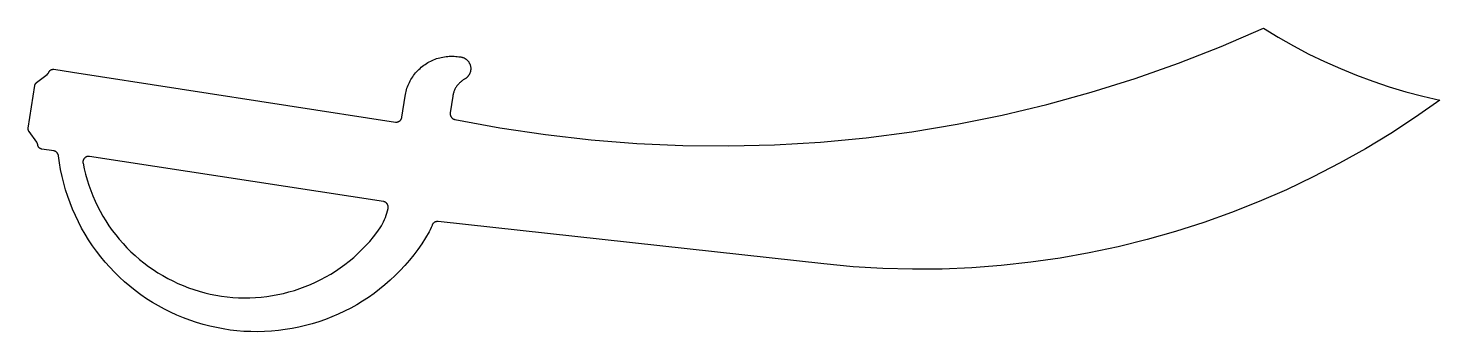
# Model space of a CAD drawing. Header units: inches. Extents: x 0.5 to 31.2, y 0.4 to 7.
import ezdxf

# ---------------------------------------------------------------- set-up
doc = ezdxf.new("R2010")
doc.units = ezdxf.units.IN
doc.header["$MEASUREMENT"] = 0
doc.layers.add('Default', color=18, linetype='Continuous', true_color=0x000000)

msp = doc.modelspace()

# ---------------------------------------------------------------- linework, layer by layer
at = {"layer": 'Default'}
for points in [[(9.788, 5.018), (10.772, 4.835), (11.762, 4.687), (12.757, 4.573), (13.755, 4.494), (14.755, 4.45), (15.756, 4.44), (16.757, 4.466), (17.756, 4.526), (18.753, 4.62), (19.746, 4.75), (20.733, 4.913), (21.715, 5.112), (22.689, 5.344), (23.654, 5.609), (24.609, 5.908), (25.554, 6.241), (26.486, 6.605), (27.405, 7.003)], [(27.405, 7.003), (27.729, 6.805), (28.059, 6.618), (28.395, 6.442), (28.736, 6.277), (29.082, 6.123), (29.433, 5.98), (29.789, 5.848), (30.149, 5.728), (30.512, 5.619), (30.879, 5.523), (31.248, 5.437)], [(8.705, 5.525), (8.711, 5.56), (8.718, 5.594), (8.726, 5.628), (8.736, 5.662), (8.746, 5.695), (8.758, 5.728), (8.771, 5.761), (8.785, 5.793), (8.8, 5.825), (8.816, 5.856), (8.833, 5.886), (8.852, 5.916), (8.871, 5.946), (8.891, 5.974), (8.912, 6.002), (8.934, 6.029), (8.957, 6.056), (8.981, 6.081), (9.006, 6.106), (9.032, 6.13), (9.058, 6.153), (9.086, 6.175), (9.114, 6.196), (9.142, 6.217), (9.172, 6.236), (9.201, 6.254), (9.232, 6.271), (9.263, 6.287), (9.295, 6.302), (9.327, 6.316), (9.36, 6.329), (9.393, 6.341), (9.426, 6.351), (9.46, 6.361), (9.494, 6.369), (9.528, 6.376), (9.563, 6.382), (9.598, 6.387), (9.633, 6.391), (9.668, 6.393), (9.703, 6.394), (9.738, 6.394), (9.773, 6.393), (9.808, 6.39), (9.843, 6.387), (9.877, 6.382)], [(9.877, 6.382), (9.886, 6.382), (9.895, 6.381), (9.904, 6.38), (9.913, 6.379), (9.922, 6.378), (9.931, 6.376), (9.94, 6.374), (9.948, 6.372), (9.957, 6.369), (9.965, 6.366), (9.974, 6.363), (9.982, 6.36), (9.99, 6.356), (9.998, 6.352), (10.006, 6.347), (10.014, 6.343), (10.021, 6.338), (10.029, 6.333), (10.036, 6.327), (10.043, 6.322), (10.05, 6.316), (10.056, 6.31), (10.063, 6.303), (10.069, 6.297), (10.075, 6.29), (10.081, 6.283), (10.086, 6.276), (10.091, 6.268), (10.096, 6.261), (10.101, 6.253), (10.105, 6.245), (10.109, 6.237), (10.113, 6.229), (10.117, 6.221), (10.12, 6.213), (10.123, 6.204), (10.126, 6.196), (10.128, 6.187), (10.13, 6.178), (10.132, 6.169), (10.134, 6.16), (10.135, 6.151), (10.136, 6.143), (10.136, 6.134), (10.136, 6.125), (10.136, 6.116), (10.136, 6.107), (10.135, 6.098), (10.134, 6.089), (10.133, 6.08), (10.131, 6.071), (10.129, 6.062), (10.127, 6.053), (10.125, 6.045), (10.122, 6.036), (10.119, 6.028), (10.115, 6.019), (10.111, 6.011), (10.107, 6.003), (10.103, 5.995), (10.099, 5.987), (10.094, 5.98), (10.089, 5.972), (10.083, 5.965), (10.078, 5.958), (10.072, 5.951), (10.066, 5.945), (10.06, 5.938), (10.053, 5.932), (10.047, 5.926), (10.04, 5.92), (10.033, 5.915), (10.025, 5.909), (10.018, 5.904), (10.01, 5.9), (10.002, 5.895)], [(0.676, 5.82), (0.907, 5.999)], [(0.907, 5.999), (0.91, 6.002), (0.913, 6.004), (0.916, 6.007), (0.919, 6.01), (0.922, 6.013), (0.925, 6.016), (0.928, 6.019), (0.93, 6.023), (0.933, 6.026), (0.935, 6.03), (0.937, 6.033), (0.94, 6.037), (0.942, 6.04), (0.943, 6.044), (0.945, 6.048)], [(0.945, 6.048), (0.947, 6.051), (0.948, 6.054), (0.95, 6.058), (0.952, 6.061), (0.953, 6.064), (0.955, 6.067), (0.958, 6.069), (0.96, 6.072), (0.962, 6.075), (0.964, 6.078), (0.967, 6.08), (0.97, 6.083), (0.972, 6.085), (0.975, 6.087), (0.978, 6.089), (0.981, 6.092), (0.984, 6.094), (0.987, 6.095), (0.99, 6.097), (0.993, 6.099), (0.996, 6.1), (0.999, 6.102), (1.002, 6.103), (1.006, 6.104), (1.009, 6.106), (1.013, 6.106), (1.016, 6.107), (1.02, 6.108), (1.023, 6.109), (1.027, 6.109), (1.03, 6.11), (1.034, 6.11), (1.037, 6.11), (1.041, 6.11), (1.044, 6.11), (1.048, 6.11), (1.051, 6.109), (1.055, 6.109)], [(1.055, 6.109), (1.461, 6.047)], [(1.461, 6.047), (8.493, 4.961)], [(10.002, 5.895), (9.987, 5.886), (9.973, 5.877), (9.958, 5.868), (9.944, 5.857), (9.931, 5.847), (9.917, 5.836), (9.904, 5.824), (9.892, 5.812), (9.88, 5.8), (9.868, 5.787), (9.857, 5.774), (9.846, 5.761), (9.835, 5.747), (9.825, 5.733), (9.816, 5.718), (9.807, 5.703), (9.799, 5.688), (9.791, 5.673), (9.783, 5.657), (9.776, 5.641), (9.77, 5.625), (9.764, 5.609), (9.759, 5.592), (9.754, 5.576), (9.75, 5.559), (9.747, 5.542), (9.744, 5.525)], [(0.496, 4.829), (0.637, 5.754)], [(0.637, 5.754), (0.638, 5.757), (0.638, 5.761), (0.639, 5.764), (0.64, 5.768), (0.641, 5.771), (0.642, 5.774), (0.644, 5.778), (0.645, 5.781), (0.647, 5.784), (0.648, 5.787), (0.65, 5.79), (0.652, 5.794), (0.654, 5.796), (0.656, 5.799), (0.658, 5.802), (0.661, 5.805), (0.663, 5.808), (0.665, 5.81), (0.668, 5.813), (0.671, 5.815), (0.673, 5.817), (0.676, 5.82)], [(8.636, 5.067), (8.705, 5.525)], [(9.744, 5.525), (9.689, 5.159)], [(31.248, 5.437), (30.72, 5.066), (30.179, 4.713), (29.627, 4.379), (29.063, 4.063), (28.49, 3.766), (27.907, 3.488), (27.315, 3.23), (26.714, 2.993), (26.106, 2.775), (25.491, 2.578), (24.87, 2.402), (24.243, 2.246), (23.611, 2.112), (22.975, 1.999), (22.336, 1.908), (21.694, 1.838), (21.05, 1.789), (20.405, 1.762), (19.759, 1.757), (19.114, 1.774), (18.469, 1.812), (17.826, 1.871)], [(8.493, 4.961), (8.498, 4.961), (8.502, 4.96), (8.506, 4.96), (8.511, 4.96), (8.515, 4.96), (8.519, 4.96), (8.523, 4.96), (8.528, 4.961), (8.532, 4.961), (8.536, 4.962), (8.54, 4.963), (8.544, 4.964), (8.549, 4.965), (8.553, 4.967), (8.557, 4.968), (8.561, 4.97), (8.565, 4.971), (8.568, 4.973), (8.572, 4.975), (8.576, 4.977), (8.58, 4.979), (8.583, 4.982), (8.587, 4.984), (8.59, 4.987), (8.593, 4.99), (8.597, 4.992), (8.6, 4.995), (8.603, 4.998), (8.606, 5.002), (8.608, 5.005), (8.611, 5.008), (8.614, 5.012), (8.616, 5.015), (8.619, 5.019), (8.621, 5.022), (8.623, 5.026), (8.625, 5.03), (8.627, 5.034), (8.628, 5.038), (8.63, 5.042), (8.631, 5.046), (8.633, 5.05), (8.634, 5.054), (8.635, 5.058), (8.635, 5.062), (8.636, 5.067)], [(9.689, 5.159), (9.689, 5.155), (9.688, 5.15), (9.688, 5.146), (9.688, 5.142), (9.688, 5.137), (9.688, 5.133), (9.688, 5.129), (9.689, 5.125), (9.689, 5.12), (9.69, 5.116), (9.691, 5.112), (9.692, 5.108), (9.693, 5.104), (9.695, 5.099), (9.696, 5.095), (9.698, 5.091), (9.7, 5.087), (9.701, 5.084), (9.703, 5.08), (9.706, 5.076), (9.708, 5.072), (9.71, 5.069), (9.713, 5.065), (9.716, 5.062), (9.718, 5.059), (9.721, 5.055), (9.724, 5.052), (9.727, 5.049), (9.73, 5.046), (9.734, 5.044), (9.737, 5.041), (9.741, 5.038), (9.744, 5.036), (9.748, 5.034), (9.752, 5.031), (9.755, 5.029), (9.759, 5.027), (9.763, 5.026), (9.767, 5.024), (9.771, 5.023), (9.775, 5.021), (9.779, 5.02), (9.784, 5.019), (9.788, 5.018)], [(0.514, 4.753), (0.512, 4.756), (0.51, 4.758), (0.509, 4.761), (0.507, 4.764), (0.505, 4.768), (0.504, 4.771), (0.502, 4.774), (0.501, 4.777), (0.5, 4.78), (0.499, 4.784), (0.498, 4.787), (0.497, 4.79), (0.496, 4.794), (0.496, 4.797), (0.495, 4.801), (0.495, 4.804), (0.495, 4.808), (0.495, 4.811), (0.495, 4.815), (0.495, 4.818), (0.495, 4.822), (0.495, 4.825), (0.496, 4.829)], [(0.68, 4.522), (0.514, 4.753)], [(0.703, 4.462), (0.703, 4.467), (0.702, 4.471), (0.701, 4.475), (0.7, 4.479), (0.699, 4.483), (0.698, 4.487), (0.696, 4.492), (0.695, 4.495), (0.693, 4.499), (0.691, 4.503), (0.689, 4.507), (0.687, 4.511), (0.685, 4.515), (0.683, 4.518), (0.68, 4.522)], [(0.79, 4.372), (0.786, 4.373), (0.783, 4.374), (0.779, 4.374), (0.776, 4.375), (0.773, 4.376), (0.769, 4.378), (0.766, 4.379), (0.763, 4.38), (0.76, 4.382), (0.756, 4.383), (0.753, 4.385), (0.75, 4.387), (0.747, 4.389), (0.744, 4.391), (0.742, 4.393), (0.739, 4.395), (0.736, 4.398), (0.734, 4.4), (0.731, 4.403), (0.729, 4.405), (0.726, 4.408), (0.724, 4.411), (0.722, 4.413), (0.72, 4.416), (0.718, 4.419), (0.716, 4.422), (0.715, 4.425), (0.713, 4.429), (0.711, 4.432), (0.71, 4.435), (0.709, 4.438), (0.708, 4.442), (0.707, 4.445), (0.706, 4.449), (0.705, 4.452), (0.704, 4.455), (0.704, 4.459), (0.703, 4.462)], [(1.049, 4.333), (0.79, 4.372)], [(1.154, 4.224), (1.154, 4.228), (1.153, 4.232), (1.152, 4.237), (1.151, 4.241), (1.15, 4.245), (1.149, 4.249), (1.147, 4.253), (1.146, 4.257), (1.144, 4.261), (1.142, 4.265), (1.14, 4.269), (1.138, 4.272), (1.136, 4.276), (1.133, 4.279), (1.131, 4.283), (1.128, 4.286), (1.126, 4.29), (1.123, 4.293), (1.12, 4.296), (1.117, 4.299), (1.114, 4.302), (1.111, 4.305), (1.107, 4.307), (1.104, 4.31), (1.1, 4.313), (1.097, 4.315), (1.093, 4.317), (1.089, 4.319), (1.086, 4.321), (1.082, 4.323), (1.078, 4.325), (1.074, 4.326), (1.07, 4.328), (1.066, 4.329), (1.062, 4.33), (1.057, 4.331), (1.053, 4.332), (1.049, 4.333)], [(9.231, 2.568), (9.153, 2.439), (9.071, 2.312), (8.985, 2.189), (8.894, 2.068), (8.799, 1.951), (8.7, 1.837), (8.598, 1.727), (8.491, 1.62), (8.381, 1.517), (8.267, 1.418), (8.15, 1.323), (8.03, 1.232), (7.907, 1.145), (7.781, 1.063), (7.652, 0.984), (7.52, 0.911), (7.386, 0.842), (7.249, 0.778), (7.111, 0.719), (6.97, 0.664), (6.828, 0.614), (6.684, 0.57), (6.539, 0.53), (6.392, 0.495), (6.244, 0.466), (6.095, 0.442), (5.946, 0.422), (5.796, 0.408), (5.645, 0.4), (5.494, 0.396), (5.343, 0.398), (5.193, 0.405), (5.043, 0.417), (4.893, 0.434), (4.744, 0.457), (4.596, 0.485), (4.448, 0.518), (4.303, 0.555), (4.158, 0.598), (4.015, 0.646), (3.874, 0.699), (3.735, 0.757), (3.597, 0.82), (3.462, 0.887), (3.33, 0.959), (3.2, 1.035), (3.073, 1.116), (2.949, 1.201), (2.827, 1.291), (2.709, 1.385), (2.594, 1.482), (2.483, 1.584), (2.375, 1.69), (2.271, 1.799), (2.171, 1.911), (2.075, 2.028), (1.983, 2.147), (1.895, 2.269), (1.811, 2.395), (1.732, 2.523), (1.657, 2.654), (1.587, 2.788), (1.522, 2.923), (1.461, 3.061), (1.405, 3.201), (1.354, 3.343), (1.308, 3.487), (1.267, 3.632), (1.231, 3.778), (1.2, 3.926), (1.175, 4.075), (1.154, 4.224)], [(1.83, 4.213), (1.826, 4.214), (1.821, 4.214), (1.817, 4.214), (1.813, 4.214), (1.808, 4.214), (1.804, 4.214), (1.8, 4.214), (1.795, 4.213), (1.791, 4.213), (1.787, 4.212), (1.782, 4.211), (1.778, 4.21), (1.774, 4.209), (1.77, 4.207), (1.766, 4.206), (1.762, 4.204), (1.758, 4.203), (1.754, 4.201), (1.75, 4.199), (1.746, 4.196), (1.743, 4.194), (1.739, 4.192), (1.736, 4.189), (1.732, 4.186), (1.729, 4.184), (1.726, 4.181), (1.722, 4.178), (1.719, 4.175), (1.717, 4.171), (1.714, 4.168), (1.711, 4.165), (1.709, 4.161), (1.706, 4.158), (1.704, 4.154), (1.702, 4.15), (1.7, 4.146), (1.698, 4.142), (1.696, 4.138), (1.694, 4.134), (1.693, 4.13), (1.691, 4.126), (1.69, 4.122), (1.689, 4.118), (1.688, 4.114), (1.687, 4.109), (1.687, 4.105), (1.686, 4.101), (1.686, 4.096), (1.686, 4.092), (1.686, 4.088), (1.686, 4.083), (1.686, 4.079), (1.687, 4.075), (1.687, 4.07), (1.688, 4.066)], [(1.688, 4.066), (1.713, 3.945), (1.742, 3.825), (1.776, 3.705), (1.813, 3.587), (1.855, 3.471), (1.9, 3.355), (1.95, 3.242), (2.003, 3.13), (2.06, 3.02), (2.121, 2.912), (2.185, 2.807), (2.254, 2.703), (2.325, 2.602), (2.4, 2.504), (2.479, 2.408), (2.56, 2.315), (2.645, 2.224), (2.733, 2.137), (2.824, 2.053), (2.918, 1.972), (3.014, 1.894), (3.113, 1.82), (3.214, 1.749), (3.318, 1.682), (3.424, 1.618), (3.533, 1.558), (3.643, 1.501), (3.755, 1.449), (3.869, 1.4), (3.985, 1.355), (4.102, 1.315), (4.22, 1.278), (4.339, 1.246), (4.46, 1.217), (4.581, 1.193), (4.704, 1.173), (4.826, 1.157), (4.95, 1.145), (5.073, 1.138), (5.197, 1.135), (5.321, 1.136), (5.445, 1.141), (5.568, 1.151), (5.691, 1.165), (5.814, 1.183), (5.935, 1.205), (6.056, 1.232), (6.176, 1.263), (6.295, 1.297), (6.413, 1.336), (6.529, 1.379), (6.644, 1.426), (6.757, 1.477), (6.868, 1.531), (6.977, 1.59), (7.084, 1.652), (7.189, 1.717), (7.292, 1.787), (7.392, 1.859), (7.49, 1.936), (7.585, 2.015), (7.677, 2.098), (7.766, 2.184), (7.852, 2.273), (7.935, 2.364), (8.015, 2.459), (8.092, 2.556), (8.165, 2.656)], [(8.232, 3.231), (1.83, 4.213)], [(8.165, 2.656), (8.19, 2.7), (8.213, 2.745), (8.235, 2.791), (8.256, 2.838), (8.275, 2.885), (8.292, 2.932), (8.308, 2.98), (8.322, 3.029), (8.334, 3.078)], [(8.334, 3.078), (8.335, 3.082), (8.336, 3.087), (8.337, 3.091), (8.337, 3.095), (8.337, 3.1), (8.338, 3.104), (8.338, 3.108), (8.337, 3.112), (8.337, 3.117), (8.337, 3.121), (8.336, 3.125), (8.336, 3.129), (8.335, 3.134), (8.334, 3.138), (8.333, 3.142), (8.331, 3.146), (8.33, 3.15), (8.328, 3.154), (8.327, 3.158), (8.325, 3.162), (8.323, 3.166), (8.321, 3.17), (8.319, 3.173), (8.316, 3.177), (8.314, 3.18), (8.311, 3.184), (8.309, 3.187), (8.306, 3.191), (8.303, 3.194), (8.3, 3.197), (8.297, 3.2), (8.293, 3.203), (8.29, 3.205), (8.287, 3.208), (8.283, 3.21), (8.28, 3.213), (8.276, 3.215), (8.272, 3.217), (8.268, 3.219), (8.264, 3.221), (8.26, 3.223), (8.256, 3.224), (8.252, 3.226), (8.248, 3.227), (8.244, 3.228), (8.24, 3.229), (8.236, 3.23), (8.232, 3.231)], [(9.423, 2.794), (9.419, 2.794), (9.415, 2.795), (9.41, 2.795), (9.406, 2.795), (9.402, 2.794), (9.398, 2.794), (9.393, 2.794), (9.389, 2.793), (9.385, 2.792), (9.381, 2.791), (9.377, 2.79), (9.372, 2.789), (9.368, 2.788), (9.364, 2.786), (9.36, 2.785), (9.357, 2.783), (9.353, 2.781), (9.349, 2.779), (9.345, 2.777), (9.342, 2.775), (9.338, 2.772), (9.335, 2.77), (9.331, 2.767), (9.328, 2.764), (9.325, 2.762), (9.322, 2.759), (9.319, 2.756), (9.316, 2.752), (9.313, 2.749), (9.31, 2.746), (9.308, 2.742), (9.305, 2.739), (9.303, 2.735), (9.301, 2.732), (9.299, 2.728), (9.297, 2.724), (9.295, 2.72), (9.294, 2.716), (9.292, 2.712)], [(17.826, 1.871), (9.423, 2.794)], [(9.292, 2.712), (9.273, 2.663), (9.253, 2.615), (9.231, 2.568)]]:
    msp.add_lwpolyline(points, dxfattribs=at)

doc.saveas('drawing.dxf')
